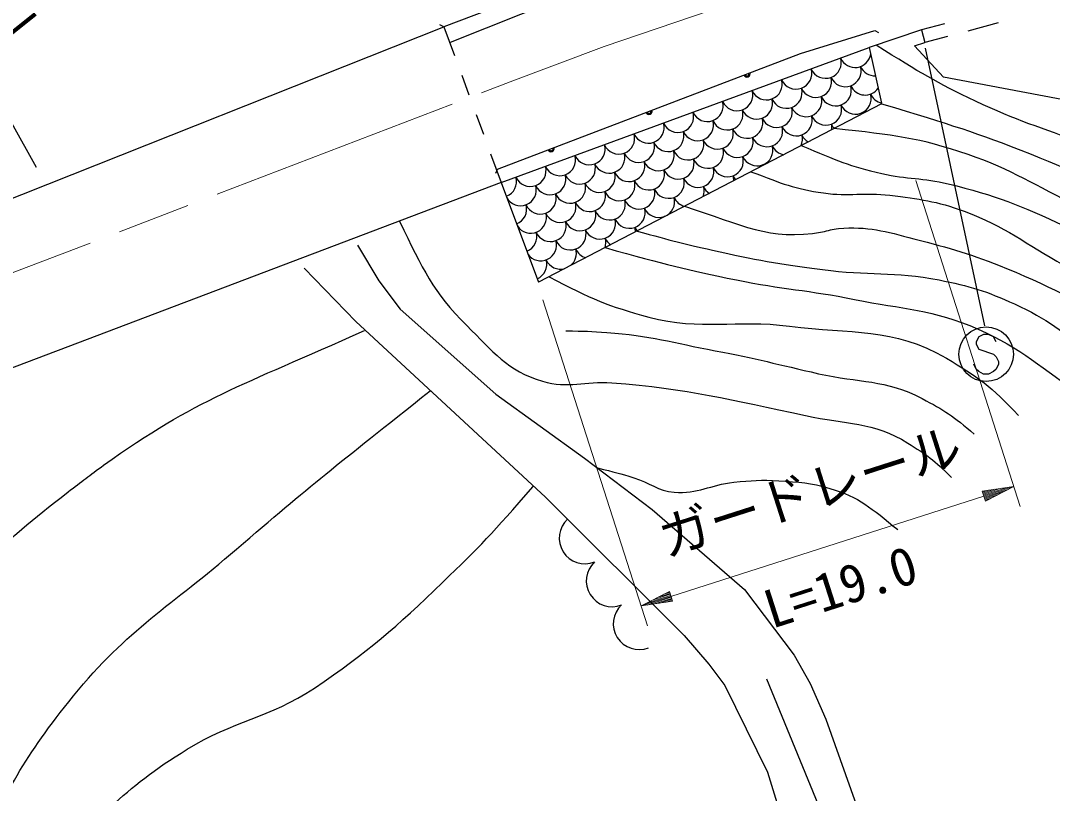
# Model space of a CAD drawing. Units: millimetres, scale not verified. Extents: x 40000 to 680000, y 20000 to 380000.
# Drawn here: x 418299 to 467518, y 260799 to 297664 of the extents above; entities that cross this region are included whole.
import ezdxf
from ezdxf.enums import TextEntityAlignment as Align

# ---------------------------------------------------------------- set-up
doc = ezdxf.new("R2010")
doc.units = ezdxf.units.MM
doc.header["$LTSCALE"] = 1000
doc.linetypes.add('CHAIN', pattern=[18.5, 12, -1.5, 3.5, -1.5])
for name, color, linetype, lineweight in [('M-BGD', 7, 'Continuous', 25), ('M-BMK', 2, 'CHAIN', 13), ('M-STR-HTXT', 7, 'Continuous', 13), ('M-STR-STR1', 1, 'Continuous', 25), ('M-STR-STRC', 7, 'Continuous', 25)]:
    doc.layers.add(name, color=color, linetype=linetype, lineweight=lineweight)
doc.styles.add('ＭＳ ゴシック', font='')
doc.styles.get('ＭＳ ゴシック').set_extended_font_data('MS Gothic')

msp = doc.modelspace()

# ---------------------------------------------------------------- linework, layer by layer
at = {"layer": 'M-BGD'}
for p, q in [((448400, 301127), (438492, 297374)), ((438492, 297374), (438298, 297462)), ((462373, 297515), (461269, 297220)), ((464937, 297553), (463488, 297165)), ((461269, 297220), (458785, 296374)), ((459041, 297194), (459229, 297095)), ((461269, 297220), (461431, 296615)), ((462522, 296907), (461431, 296615)), ((441222, 289938), (458785, 296374)), ((458785, 296374), (459365, 293733)), ((459373, 293699), (443003, 285180)), ((440963, 290390), (441049, 290583)), ((441222, 289938), (443003, 285180)), ((453874, 266269), (457682, 257022))]:
    msp.add_line(p, q, dxfattribs=at)
for points in [[(400669, 315313), (401685, 313281), (403378, 310233), (405580, 306846), (413962, 298380), (415062, 297110), (416671, 294908), (419042, 290675)], [(499552, 309870), (488459, 309297), (481180, 308544), (472906, 307331), (465554, 305730), (455848, 303061), (448935, 300682), (438787, 296616)], [(441049, 290583), (455503, 296099), (459041, 297194)], [(495678, 294872), (490267, 290682), (479920, 291647), (462329, 294971), (460933, 296468), (461431, 296615)], [(434366, 286950), (435382, 285256), (436398, 283902), (440970, 279838), (445204, 276790), (448421, 274334), (452824, 270524), (455194, 267392), (455956, 266037), (456718, 264344), (458327, 259772), (458327, 259348), (461121, 253760)], [(431826, 285849), (434282, 283309), (443341, 274927), (449945, 268323), (451130, 266968), (451892, 265952), (453924, 261804), (455956, 255200), (457396, 251813)]]:
    msp.add_lwpolyline(points, dxfattribs=at)
for centre, radius, start, end in [((456697, 295664), 752, 204.0747, 16.175), ((458105, 296180), 752, 204.0747, 352.185), ((455288, 295148), 752, 204.0747, 16.175), ((457642, 295265), 752, 204.0747, 16.175), ((459050, 295781), 752, 204.0747, 272.3028), ((452948, 295123), 150, 200.8859, 20.8859), ((452948, 295123), 120, 200.8859, 20.8859), ((452948, 295123), 100, 200.8859, 20.8859), ((452948, 295123), 100, 200.8859, 20.8859), ((452948, 295123), 100, 200.8859, 20.8859), ((452948, 295123), 100, 200.8859, 20.8859), ((453880, 294632), 752, 204.0747, 16.175), ((456233, 294749), 752, 204.0747, 16.175), ((454825, 294232), 752, 204.0747, 16.175), ((457178, 294349), 752, 204.0747, 16.175), ((458587, 294865), 752, 204.0747, 325.88), ((452472, 294116), 752, 204.0747, 16.175), ((453417, 293716), 752, 204.0747, 16.175), ((455770, 293833), 752, 204.0747, 16.175), ((458124, 293950), 752, 204.0747, 16.175), ((459532, 294466), 752, 204.0747, 257.21), ((448276, 293341), 150, 200.8859, 20.8859), ((448276, 293341), 120, 200.8859, 20.8859), ((448276, 293341), 100, 200.8859, 20.8859), ((448276, 293341), 100, 200.8859, 20.8859), ((448276, 293341), 100, 200.8859, 20.8859), ((448276, 293341), 100, 200.8859, 20.8859), ((451063, 293599), 752, 204.0747, 16.175), ((452008, 293200), 752, 204.0747, 16.175), ((454362, 293317), 752, 204.0747, 16.175), ((456715, 293434), 752, 204.0747, 16.175), ((449655, 293083), 752, 204.0747, 16.175), ((450600, 292684), 752, 204.0747, 16.175), ((452953, 292801), 752, 204.0747, 16.175), ((455307, 292918), 752, 204.0747, 16.175), ((457660, 293035), 752, 11.9647, 16.175), ((459069, 293551), 752, 204.0747, 208.1712), ((448246, 292567), 752, 204.0747, 16.175), ((449191, 292168), 752, 204.0747, 16.175), ((451545, 292285), 752, 204.0747, 16.175), ((453898, 292402), 752, 204.0747, 16.175), ((456252, 292519), 752, 355.9228, 16.175), ((457660, 293035), 752, 204.0747, 223.0185), ((446838, 292051), 752, 204.0747, 16.175), ((450136, 291769), 752, 204.0747, 16.175), ((452490, 291886), 752, 204.0747, 16.175), ((454843, 292003), 752, 336.2903, 16.175), ((456252, 292519), 752, 204.0747, 239.0603), ((443605, 291558), 150, 200.8859, 20.8859), ((443605, 291558), 120, 200.8859, 20.8859), ((443605, 291558), 100, 200.8859, 20.8859), ((443605, 291558), 100, 200.8859, 20.8859), ((443605, 291558), 100, 200.8859, 20.8859), ((443605, 291558), 100, 200.8859, 20.8859), ((445429, 291535), 752, 204.0747, 16.175), ((447783, 291652), 752, 204.0747, 16.175), ((448728, 291253), 752, 204.0747, 16.175), ((451081, 291370), 752, 204.0747, 16.175), ((453435, 291486), 752, 204.0747, 16.175), ((454843, 292003), 752, 204.0747, 258.6928), ((444021, 291019), 752, 204.0747, 16.175), ((446374, 291136), 752, 204.0747, 16.175), ((447320, 290737), 752, 204.0747, 16.175), ((449673, 290853), 752, 204.0747, 16.175), ((452026, 290970), 752, 204.0747, 16.175), ((442613, 290503), 752, 204.0747, 16.175), ((444966, 290620), 752, 204.0747, 16.175), ((445911, 290220), 752, 204.0747, 16.175), ((448265, 290337), 752, 204.0747, 16.175), ((450618, 290454), 752, 204.0747, 16.175), ((452972, 290571), 752, 13.6248, 16.175), ((454380, 291087), 752, 204.0747, 206.5654), ((441204, 289987), 752, 290.493, 16.175), ((443558, 290104), 752, 204.0747, 16.175), ((444503, 289704), 752, 204.0747, 16.175), ((446856, 289821), 752, 204.0747, 16.175), ((449210, 289938), 752, 204.0747, 16.175), ((451563, 290055), 752, 357.7891, 16.175), ((452972, 290571), 752, 204.0747, 221.3584), ((442149, 289587), 752, 207.929, 16.175), ((445448, 289305), 752, 204.0747, 16.175), ((447801, 289422), 752, 204.0747, 16.175), ((450155, 289539), 752, 338.7861, 16.175), ((451563, 290055), 752, 204.0747, 237.1941), ((443094, 289188), 752, 204.0747, 16.175), ((444039, 288789), 752, 204.0747, 16.175), ((446393, 288906), 752, 204.0747, 16.175), ((448746, 289023), 752, 204.0747, 16.175), ((450155, 289539), 752, 204.0747, 256.197), ((441686, 288672), 752, 291.2292, 16.175), ((442631, 288273), 752, 212.3386, 16.175), ((444984, 288390), 752, 204.0747, 16.175), ((447338, 288507), 752, 204.0747, 16.175), ((443576, 287874), 752, 204.0747, 16.175), ((445929, 287991), 752, 204.0747, 16.175), ((448283, 288108), 752, 15.273, 16.175), ((449691, 288624), 752, 204.0747, 204.9589), ((442168, 287358), 752, 291.9656, 16.175), ((444521, 287475), 752, 204.0747, 16.175), ((448283, 288108), 752, 204.0747, 219.7102), ((446875, 287591), 752, 359.6213, 16.175), ((443113, 286958), 752, 215.5144, 16.175), ((445466, 287075), 752, 341.1638, 16.175), ((446875, 287591), 752, 204.0747, 235.3619), ((444058, 286559), 752, 309.217, 16.175), ((445466, 287075), 752, 204.0747, 253.8194), ((442649, 286043), 752, 292.7022, 16.175), ((444058, 286559), 752, 204.0747, 285.7661), ((445225, 272984), 1232, 133.0473, 291.3743), ((446514, 270937), 1232, 133.0473, 291.3743), ((447804, 268890), 1232, 133.0473, 291.3743)]:
    msp.add_arc(centre, radius, start, end, dxfattribs=at)
for points, knots in [([(494763, 294164), (494418, 292356), (494331, 291896), (494040, 290445), (493808, 289288), (493726, 288629), (493434, 287485), (493175, 286471), (493384, 285689), (492681, 284913), (492159, 284335), (491520, 284452), (490740, 284452), (489103, 284452), (488310, 285256), (486712, 285617), (485140, 285971), (484191, 285888), (482660, 286393), (480429, 287129), (479356, 287989), (477177, 288868), (474030, 290138), (472179, 290617), (469000, 291804), (466978, 292559), (465804, 292891), (463856, 293818), (461937, 294731), (461271, 295143), (459115, 296486)], [0, 0, 0, 0, 1, 1, 1, 2, 2, 2, 3, 3, 3, 4, 4, 4, 5, 5, 5, 6, 6, 6, 7, 7, 7, 8, 8, 8, 9, 9, 9, 10, 10, 10, 10]), ([(497437, 296293), (497021, 293417), (496919, 292662), (496518, 290345), (496212, 288579), (496097, 287576), (495681, 285832), (495353, 284457), (495563, 283484), (494735, 282338), (494312, 281753), (493840, 281623), (493170, 281355), (492210, 280973), (491581, 280928), (490549, 280991), (489422, 281061), (488775, 281161), (487710, 281537), (486157, 282087), (485429, 282736), (483889, 283321), (480566, 284581), (478494, 284655), (475154, 285868), (472565, 286809), (471246, 287656), (468748, 288817), (466694, 289771), (465642, 290548), (463498, 291276), (461091, 292094), (460039, 292185), (457110, 292522)], [0, 0, 0, 0, 1, 1, 1, 2, 2, 2, 3, 3, 3, 4, 4, 4, 5, 5, 5, 6, 6, 6, 7, 7, 7, 8, 8, 8, 9, 9, 9, 10, 10, 10, 11, 11, 11, 11]), ([(459373, 293699), (462784, 292656), (463767, 292373), (466500, 291295), (468821, 290378), (470038, 289667), (472348, 288723), (476403, 287065), (478648, 286050), (482806, 284670), (485492, 283779), (486984, 283093), (489794, 282754), (491122, 282593), (492101, 282414), (493191, 283190), (493875, 283677), (493525, 284459), (493798, 285253), (494099, 286130), (494377, 286581), (494671, 287461), (495127, 288824), (495397, 289592), (495666, 291003), (495869, 292070), (495797, 292693), (495933, 293769), (496005, 294346), (496029, 294535), (496136, 295243)], [0, 0, 0, 0, 1, 1, 1, 2, 2, 2, 3, 3, 3, 4, 4, 4, 5, 5, 5, 6, 6, 6, 7, 7, 7, 8, 8, 8, 9, 9, 9, 10, 10, 10, 10]), ([(455532, 291700), (457273, 290986), (457833, 290726), (459385, 290369), (460605, 290089), (461336, 290179), (462551, 289878), (464797, 289322), (466029, 288848), (468120, 287858), (470153, 286896), (471054, 285924), (473034, 284855), (474444, 284094), (475303, 283805), (476746, 283108), (478180, 282416), (478923, 281892), (480404, 281307), (481796, 280756), (482336, 280609), (484062, 280160)], [0, 0, 0, 0, 1, 1, 1, 2, 2, 2, 3, 3, 3, 4, 4, 4, 5, 5, 5, 6, 6, 6, 7, 7, 7, 7]), ([(453140, 290456), (454664, 289874), (455207, 289646), (456601, 289441), (457825, 289261), (458540, 289492), (459767, 289332), (461173, 289149), (461987, 289064), (463316, 288568), (465291, 287831), (466221, 287024), (468065, 286002), (469803, 285039), (470874, 284649), (472488, 283491), (473580, 282707), (473922, 281923), (475054, 281198), (476274, 280416), (477050, 280127), (478384, 279560), (479496, 279087), (479893, 278942), (481277, 278468)], [0, 0, 0, 0, 1, 1, 1, 2, 2, 2, 3, 3, 3, 4, 4, 4, 5, 5, 5, 6, 6, 6, 7, 7, 7, 8, 8, 8, 8]), ([(449975, 288809), (452745, 287928), (453973, 287142), (456546, 287585), (456847, 287637), (457006, 287725), (457310, 287749), (458726, 287860), (459539, 287618), (460914, 287258), (462668, 286798), (463659, 286531), (465336, 285838), (467716, 284854), (468995, 284148), (471177, 282781), (472569, 281909), (473116, 281087), (474508, 280215), (475938, 279319), (476552, 279067), (478384, 278304)], [0, 0, 0, 0, 1, 1, 1, 2, 2, 2, 3, 3, 3, 4, 4, 4, 5, 5, 5, 6, 6, 6, 7, 7, 7, 7]), ([(436366, 288097), (437522, 285765), (437933, 284738), (439587, 283114), (440835, 281889), (441512, 280950), (443190, 280458), (444432, 280093), (445212, 280484), (446502, 280385), (450154, 280105), (452167, 279591), (455747, 278820), (457675, 278404), (458945, 278545), (460624, 277509), (461503, 276968), (461896, 276690), (462698, 275872)], [0, 0, 0, 0, 1, 1, 1, 2, 2, 2, 3, 3, 3, 4, 4, 4, 5, 5, 5, 6, 6, 6, 6]), ([(447705, 287627), (449409, 287151), (449890, 287031), (451305, 286712), (453333, 286254), (454485, 286056), (456546, 285784), (458711, 285498), (459971, 285706), (462115, 285292), (463565, 285012), (464372, 284754), (465718, 284146), (467281, 283439), (468024, 282781), (469430, 281798), (470937, 280745), (471560, 279840), (473143, 278905), (474210, 278274), (474640, 278053), (475982, 277485)], [0, 0, 0, 0, 1, 1, 1, 2, 2, 2, 3, 3, 3, 4, 4, 4, 5, 5, 5, 6, 6, 6, 7, 7, 7, 7]), ([(446178, 286833), (449144, 286026), (449977, 285789), (452451, 285292), (454634, 284854), (455892, 284802), (458075, 284364), (460397, 283898), (461801, 283895), (463971, 282945), (466079, 282022), (467025, 281055), (468939, 279778), (470381, 278816), (470846, 278497), (472597, 277267)], [0, 0, 0, 0, 1, 1, 1, 2, 2, 2, 3, 3, 3, 4, 4, 4, 5, 5, 5, 5]), ([(443509, 285444), (445525, 284384), (446329, 284036), (448267, 283524), (450809, 282853), (452376, 283425), (454982, 283087), (457940, 282704), (459883, 283055), (462462, 281559), (463945, 280698), (464619, 280193), (465901, 278829)], [0, 0, 0, 0, 1, 1, 1, 2, 2, 2, 3, 3, 3, 4, 4, 4, 4]), ([(415911, 271286), (418111, 273191), (418685, 273738), (420566, 275181), (421222, 275684), (421588, 275968), (422259, 276451), (426701, 279648), (428788, 280214), (434705, 282886)], [0, 0, 0, 0, 1, 1, 1, 2, 2, 2, 3, 3, 3, 3]), ([(444304, 282859), (445225, 282863), (445503, 282836), (446269, 282786), (448312, 282652), (449426, 282293), (451438, 281912), (453374, 281546), (454442, 281261), (456363, 280821), (458301, 280376), (459555, 280561), (461313, 279632), (462350, 279084), (462796, 278797), (463788, 277933)], [0, 0, 0, 0, 1, 1, 1, 2, 2, 2, 3, 3, 3, 4, 4, 4, 5, 5, 5, 5]), ([(415824, 257147), (417699, 261045), (418441, 262503), (420820, 265444), (423391, 268624), (425505, 269777), (428601, 272449), (432131, 275494), (433347, 276444), (437838, 280007)], [0, 0, 0, 0, 1, 1, 1, 2, 2, 2, 3, 3, 3, 3]), ([(445811, 276326), (446644, 276125), (446880, 276066), (447553, 275858), (448318, 275622), (448684, 275229), (449482, 275166), (450603, 275079), (451204, 275517), (452321, 275640), (453155, 275731), (453631, 275763), (454468, 275712), (455430, 275654), (455983, 275619), (456907, 275348), (458327, 274933), (458855, 274405), (460146, 273383)], [0, 0, 0, 0, 1, 1, 1, 2, 2, 2, 3, 3, 3, 4, 4, 4, 5, 5, 5, 6, 6, 6, 6]), ([(419211, 256554), (422087, 259671), (423093, 260957), (426238, 262904), (428477, 264290), (430125, 264361), (432314, 265825), (434887, 267545), (436193, 268724), (438430, 270863), (440206, 272561), (440810, 273211), (442748, 275435)], [0, 0, 0, 0, 1, 1, 1, 2, 2, 2, 3, 3, 3, 4, 4, 4, 4])]:
    msp.add_open_spline(points, degree=3, knots=knots, dxfattribs=at)
at = {"layer": 'M-BMK'}
msp.add_lwpolyline([(368538, 266823), (375862, 269508), (441648, 294739), (446135, 296432), (453840, 299057), (460539, 301067)], dxfattribs=at)
at = {"layer": 'M-STR-HTXT'}
for p, q in [((461002, 290037), (465985, 274489)), ((443216, 284336), (448200, 268788)), ((465680, 275441), (464175, 275222)), ((464175, 275222), (464328, 274745)), ((464476, 275265), (464191, 275174)), ((464206, 275126), (464777, 275309)), ((465078, 275353), (464221, 275079)), ((464236, 275031), (465379, 275397)), ((465680, 275441), (464252, 274983)), ((464267, 274936), (465410, 275302)), ((465139, 275163), (464282, 274888)), ((465680, 275441), (464328, 274745)), ((464252, 274983), (449323, 270198)), ((464297, 274841), (464869, 275024)), ((464598, 274885), (464313, 274793)), ((447895, 269741), (449247, 270437)), ((449308, 270246), (448165, 269880)), ((448435, 270019), (449292, 270294)), ((449277, 270341), (448706, 270158)), ((448976, 270297), (449262, 270389)), ((449399, 269960), (449247, 270437)), ((447895, 269741), (449323, 270198)), ((447895, 269741), (449399, 269960)), ((449338, 270151), (448195, 269785)), ((448496, 269829), (449353, 270103)), ((449369, 270056), (448797, 269873)), ((449098, 269916), (449384, 270008))]:
    msp.add_line(p, q, dxfattribs=at)
at = {"layer": 'M-STR-STR1'}
for p, q in [((401151, 282538), (438492, 297374)), ((438492, 297374), (438995, 296003)), ((439340, 295064), (439684, 294126)), ((440029, 293187), (440374, 292248)), ((440718, 291309), (441222, 289938)), ((441222, 289938), (403524, 275647))]:
    msp.add_line(p, q, dxfattribs=at)
at = {"layer": 'M-STR-STRC'}
for p, q in [((464298, 283101), (461459, 296349)), ((464003, 282576), (463884, 282339)), ((464239, 282694), (464003, 282576)), ((464475, 282694), (464239, 282694)), ((464712, 282576), (464475, 282694)), ((464830, 282339), (464712, 282576)), ((463884, 282339), (463884, 282221)), ((463884, 282221), (464003, 281985)), ((464003, 281985), (464712, 281748)), ((464712, 281748), (464830, 281630)), ((464830, 281630), (464948, 281394)), ((463884, 281039), (463766, 281276)), ((464003, 280921), (463884, 281039)), ((464830, 281039), (464712, 280921)), ((464948, 281276), (464830, 281039)), ((464948, 281394), (464948, 281276)), ((464239, 280803), (464003, 280921)), ((464475, 280803), (464239, 280803)), ((464712, 280921), (464475, 280803))]:
    msp.add_line(p, q, dxfattribs=at)
msp.add_circle((464357, 281748), 1300, dxfattribs=at)

# ---------------------------------------------------------------- texts
at = {"layer": 'M-BGD', "style": 'ＭＳ ゴシック'}
msp.add_text('杖\u3000坂\u3000川', height=1833, rotation=308.669, dxfattribs=at).set_placement((413364, 301001), align=Align.BOTTOM_CENTER)
at = {"layer": 'M-STR-HTXT', "style": 'ＭＳ ゴシック'}
for s, p in [('ガードレール', (456392, 273820)), ('L=19.0', (457856, 269258))]:
    msp.add_text(s, height=1833, rotation=17.772, dxfattribs=at).set_placement(p, align=Align.BOTTOM_CENTER)

doc.saveas('drawing.dxf')
